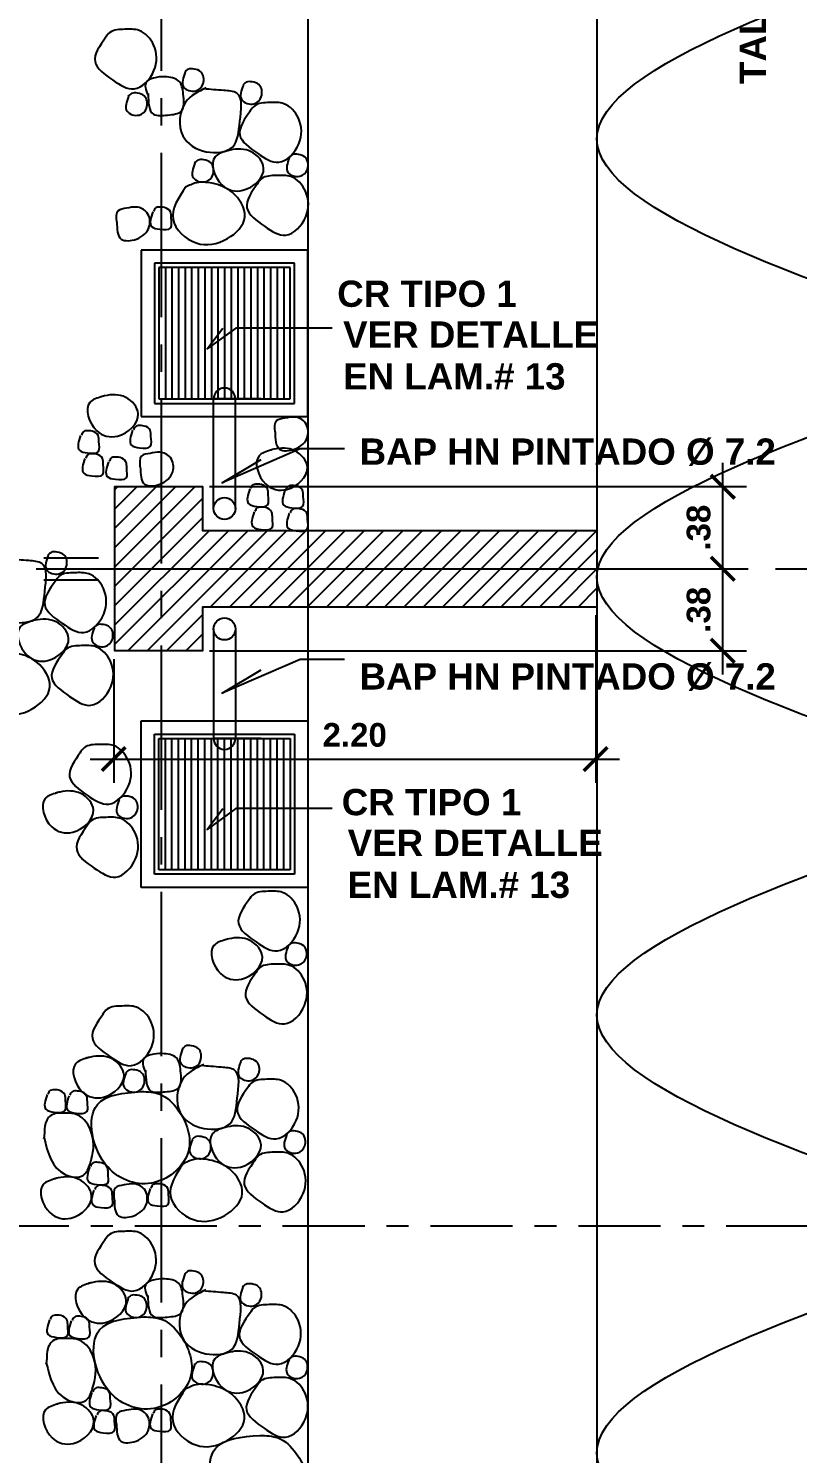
# Model space of a CAD drawing. Extents: x 504.5 to 598.6, y 648.3 to 688.4.
# Drawn here: x 538.02 to 541.53, y 661.02 to 667.53 of the extents above; entities that cross this region are included whole.
import ezdxf

# ---------------------------------------------------------------- set-up
doc = ezdxf.new("R2010")
doc.units = 0
doc.header["$MEASUREMENT"] = 0
for name, pattern in [('CENTER2', [1.125, 0.75, -0.125, 0.125, -0.125]), ('DASHDOTX2', [2, 1, -0.5, 0, -0.5]), ('HIDDEN', [0.375, 0.25, -0.125])]:
    doc.linetypes.add(name, pattern=pattern)
doc.layers.get('0').update_dxf_attribs({"linetype": 'CONTINUOUS'})
doc.layers.get('DEFPOINTS').update_dxf_attribs({"linetype": 'CONTINUOUS'})
for name, color, linetype in [('1', 6, 'CONTINUOUS'), ('2', 1, 'CONTINUOUS'), ('columnas', 4, 'CONTINUOUS'), ('EJES', 6, 'CENTER2'), ('PROYECCIONES', 6, 'HIDDEN'), ('talud', 5, 'CONTINUOUS'), ('texturas', 6, 'CONTINUOUS'), ('TUBERIA', 7, 'DASHDOTX2')]:
    doc.layers.add(name, color=color, linetype=linetype)
doc.styles.add('ALR4', font='sanssb__.ttf')
doc.dimstyles.new('1-50', dxfattribs={"dimscale": 0.6, "dimtxt": 0.18, "dimasz": 0.18, "dimexe": 0.18, "dimexo": 0.0625, "dimgap": 0.09, "dimtad": 1, "dimzin": 4, "dimdsep": 46, "dimtxsty": 'Standard', "dimblk1": 'ARCHTICK', "dimblk2": 'ARCHTICK', "dimsah": 1, "dimcen": 0.09, "dimdle": 0.18, "dimclrd": 6, "dimclre": 6, "dimclrt": 1, "dimadec": 0, "dimazin": 0, "dimtfac": 1, "dimtofl": 0, "dimtmove": 0, "dimatfit": 3, "dimldrblk": 'ARCHTICK', "dimfxl": 1, "dimtolj": 1, "dimtzin": 4, "dimarcsym": 0})

# ---------------------------------------------------------------- blocks, each defined once
blk = doc.blocks.new('_ARCHTICK')
at = {"color": 0, "linetype": 'ByBlock', "const_width": 0.15}
blk.add_lwpolyline([(-0.5, -0.5), (0.5, 0.5)], dxfattribs=at)
blk = doc.blocks.new('*D73')
at = {"color": 6, "linetype": 'ByBlock', "transparency": 16777216}
blk.add_arc((531.3727, 659.0641), 0.8835, 0, 45, dxfattribs=at)
at = {"layer": 'DEFPOINTS', "color": 0, "linetype": 'ByBlock', "transparency": 16777216}
for p in [(534.3373, 662.0287), (532.2262, 659.2927), (505.4273, 659.0641), (531.3873, 659.0787), (544.8842, 659.0641)]:
    blk.add_point(p, dxfattribs=at)
at = {"color": 6, "linetype": 'ByBlock', "transparency": 16777216, "xscale": 0.108, "yscale": 0.108, "zscale": 0.108}
for p, rotation in [((531.9975, 659.6888), 134.9999999999654), ((532.2563, 659.0641), 270.0000000000001)]:
    blk.add_blockref('_ARCHTICK', p, dxfattribs=dict(at, rotation=rotation))
at = {"color": 1, "linetype": 'ByBlock', "transparency": 16777216, "insert": (532.2905, 659.4442), "char_height": 0.108, "attachment_point": 5, "rotation": 292.5, "style": 'ALR4'}
blk.add_mtext('\\A1;45.00°', dxfattribs=at)
blk = doc.blocks.new('*D180')
at = {"color": 6, "linetype": 'ByBlock', "transparency": 16777216}
for p, q in [((540.6123, 670.8724), (540.6123, 670.1078)), ((538.4123, 670.6724), (538.4123, 670.1078)), ((538.3043, 670.2158), (540.7203, 670.2158))]:
    blk.add_line(p, q, dxfattribs=at)
at = {"layer": 'DEFPOINTS', "color": 0, "linetype": 'ByBlock', "transparency": 16777216}
for p in [(540.6123, 670.9099), (538.4123, 670.7099), (540.6123, 670.2158)]:
    blk.add_point(p, dxfattribs=at)
at = {"color": 6, "linetype": 'ByBlock', "transparency": 16777216, "xscale": 0.108, "yscale": 0.108, "zscale": 0.108, "rotation": 180}
blk.add_blockref('_ARCHTICK', (538.4123, 670.2158), dxfattribs=at)
at = {"color": 6, "linetype": 'ByBlock', "transparency": 16777216, "xscale": 0.108, "yscale": 0.108, "zscale": 0.108}
blk.add_blockref('_ARCHTICK', (540.6123, 670.2158), dxfattribs=at)
at = {"color": 1, "linetype": 'ByBlock', "transparency": 16777216, "insert": (539.5123, 670.3255), "char_height": 0.108, "attachment_point": 5, "style": 'ALR4'}
blk.add_mtext('\\A1;2.20', dxfattribs=at)
blk = doc.blocks.new('*D181')
at = {"color": 6, "linetype": 'ByBlock', "transparency": 16777216}
for p, q in [((541.1923, 670.6019), (541.1923, 671.1929)), ((538.6623, 671.0849), (541.3003, 671.0849)), ((538.8498, 670.7099), (541.3003, 670.7099))]:
    blk.add_line(p, q, dxfattribs=at)
at = {"layer": 'DEFPOINTS', "color": 0, "linetype": 'ByBlock', "transparency": 16777216}
for p in [(538.6248, 671.0849), (541.1923, 671.0849), (538.8123, 670.7099)]:
    blk.add_point(p, dxfattribs=at)
at = {"color": 6, "linetype": 'ByBlock', "transparency": 16777216, "xscale": 0.108, "yscale": 0.108, "zscale": 0.108}
for p, rotation in [((541.1923, 671.0849), 90), ((541.1923, 670.7099), 270)]:
    blk.add_blockref('_ARCHTICK', p, dxfattribs=dict(at, rotation=rotation))
at = {"color": 1, "linetype": 'ByBlock', "transparency": 16777216, "insert": (541.0825, 670.8974), "char_height": 0.108, "attachment_point": 5, "rotation": 90, "style": 'ALR4'}
blk.add_mtext('\\A1;.38', dxfattribs=at)
blk = doc.blocks.new('*D182')
at = {"color": 6, "linetype": 'ByBlock', "transparency": 16777216}
for p, q in [((541.1923, 670.9769), (541.1923, 671.5679)), ((538.8498, 671.4599), (541.3003, 671.4599))]:
    blk.add_line(p, q, dxfattribs=at)
at = {"layer": 'DEFPOINTS', "color": 0, "linetype": 'ByBlock', "transparency": 16777216}
for p in [(538.8123, 671.4599), (541.1923, 671.4599), (538.6248, 671.0849)]:
    blk.add_point(p, dxfattribs=at)
at = {"color": 6, "linetype": 'ByBlock', "transparency": 16777216, "xscale": 0.108, "yscale": 0.108, "zscale": 0.108}
for p, rotation in [((541.1923, 671.4599), 90), ((541.1923, 671.0849), 270)]:
    blk.add_blockref('_ARCHTICK', p, dxfattribs=dict(at, rotation=rotation))
at = {"color": 1, "linetype": 'ByBlock', "transparency": 16777216, "insert": (541.0825, 671.2724), "char_height": 0.108, "attachment_point": 5, "rotation": 90, "style": 'ALR4'}
blk.add_mtext('\\A1;.38', dxfattribs=at)
blk = doc.blocks.new('*D249')
at = {"color": 6, "linetype": 'ByBlock', "transparency": 16777216}
blk.add_arc((519.1311, 659.0641), 0.7852, 135, 180, dxfattribs=at)
at = {"layer": 'DEFPOINTS', "color": 0, "linetype": 'ByBlock', "transparency": 16777216}
for p in [(516.1665, 662.0287), (518.4511, 659.4567), (505.4273, 659.0641), (519.1165, 659.0787), (544.8842, 659.0641)]:
    blk.add_point(p, dxfattribs=at)
at = {"color": 6, "linetype": 'ByBlock', "transparency": 16777216, "xscale": 0.108, "yscale": 0.108, "zscale": 0.108}
for p, rotation in [((518.5759, 659.6193), 45.00000000003484), ((518.3459, 659.0641), 269.9999999999998)]:
    blk.add_blockref('_ARCHTICK', p, dxfattribs=dict(at, rotation=rotation))
at = {"color": 1, "linetype": 'ByBlock', "transparency": 16777216, "insert": (518.3042, 659.4066), "char_height": 0.108, "attachment_point": 5, "rotation": 67.5, "style": 'ALR4'}
blk.add_mtext('\\A1;45.00°', dxfattribs=at)

msp = doc.modelspace()

# ---------------------------------------------------------------- hatches: boundary and pattern name
at = {"layer": '1'}
h = msp.add_hatch(dxfattribs=at)
h.set_pattern_fill('ANSI31', color=256, scale=0.5, style=0)
h.paths.add_polyline_path([(540.6123, 665.2391), (540.6123, 664.8891), (538.8123, 664.8891), (538.8123, 664.6891), (538.4123, 664.6891), (538.4123, 665.4391), (538.8123, 665.4391), (538.8123, 665.2391)])

# ---------------------------------------------------------------- linework, layer by layer
at = {"layer": '2'}
for points in [[(532.0885, 657.1433), (539.2934, 657.1433), (539.2934, 676.5107), (536.9318, 676.5107)], [(539.4029, 666.1631), (538.9637, 666.1631), (538.8331, 666.0682), (538.9043, 666.1631)], [(539.4592, 665.6108), (539.2574, 665.6108), (538.9013, 665.4566), (539.0793, 665.5634)], [(539.4592, 664.65), (539.2574, 664.65), (538.9013, 664.4958), (539.0793, 664.6026)], [(539.4029, 663.9687), (538.9637, 663.9687), (538.8331, 663.8738), (538.9043, 663.9687)]]:
    msp.add_lwpolyline(points, dxfattribs=at)
for points in [[(538.3712, 667.4917), (538.3213, 667.3796), (538.4014, 667.2959), (538.4994, 667.255), (538.5903, 667.3386), (538.5885, 667.4561), (538.5226, 667.522), (538.4567, 667.5273), (538.389, 667.5131), (538.3676, 667.4882)], [(538.5636, 667.2336), (538.5885, 667.1392), (538.6526, 667.1357), (538.715, 667.1535), (538.7239, 667.2318), (538.7043, 667.2906), (538.6402, 667.3102), (538.5885, 667.3048), (538.5529, 667.2817), (538.5511, 667.2621), (538.5636, 667.2247)], [(538.7328, 667.3315), (538.7257, 667.2639), (538.7809, 667.2461), (538.8147, 667.2781), (538.8041, 667.3333), (538.7738, 667.3458), (538.7453, 667.344), (538.731, 667.3315)], [(538.4745, 667.2211), (538.4674, 667.1535), (538.5226, 667.1357), (538.5564, 667.1677), (538.5457, 667.2229), (538.5155, 667.2354), (538.487, 667.2336), (538.4727, 667.2211)], [(538.829, 667.2603), (538.7346, 667.1944), (538.7221, 667.0413), (538.829, 666.9683), (538.9484, 666.9897), (538.9822, 667.1072), (538.968, 667.2354), (538.9092, 667.2478), (538.8183, 667.255)], [(538.9982, 667.2728), (538.9911, 667.2051), (539.0463, 667.1873), (539.0802, 667.2194), (539.0695, 667.2745), (539.0392, 667.287), (539.0107, 667.2852), (538.9965, 667.2728)], [(539.0321, 667.157), (538.9822, 667.0449), (539.0624, 666.9612), (539.1604, 666.9203), (539.2512, 667.0039), (539.2494, 667.1214), (539.1835, 667.1873), (539.1176, 667.1927), (539.0499, 667.1784), (539.0285, 667.1535)], [(538.9252, 666.9719), (538.87, 666.9452), (538.9003, 666.817), (538.9965, 666.7921), (539.0909, 666.8936), (539.0339, 666.9683), (538.9377, 666.9755), (538.9163, 666.9701)], [(538.7773, 666.9167), (538.7702, 666.8491), (538.8254, 666.8313), (538.8593, 666.8633), (538.8486, 666.9185), (538.8183, 666.931), (538.7898, 666.9292), (538.7756, 666.9167)], [(539.2085, 666.9416), (539.2013, 666.874), (539.2566, 666.8562), (539.2904, 666.8882), (539.2797, 666.9434), (539.2494, 666.9559), (539.2209, 666.9541), (539.2067, 666.9416)], [(539.0642, 666.8241), (539.0143, 666.712), (539.0944, 666.6283), (539.1924, 666.5874), (539.2833, 666.671), (539.2815, 666.7885), (539.2156, 666.8544), (539.1497, 666.8597), (539.082, 666.8455), (539.0606, 666.8206)], [(538.7364, 666.8081), (538.6776, 666.6586), (538.7827, 666.5517), (538.9252, 666.5713), (539.0054, 666.671), (538.9466, 666.7832), (538.8557, 666.8241), (538.7756, 666.8241), (538.7292, 666.8028)], [(538.421, 666.6479), (538.4406, 666.5696), (538.5101, 666.5696), (538.5689, 666.6265), (538.5582, 666.6906), (538.5101, 666.7155), (538.4656, 666.7102), (538.4264, 666.6977), (538.4193, 666.6479)], [(538.5849, 666.6942), (538.5796, 666.6265), (538.617, 666.6141), (538.6669, 666.6212), (538.6687, 666.6657), (538.6651, 666.6942), (538.6384, 666.7138), (538.6241, 666.7155), (538.5992, 666.712), (538.5885, 666.696)], [(538.3526, 665.8499), (538.2974, 665.8232), (538.3277, 665.695), (538.4239, 665.6701), (538.5183, 665.7716), (538.4613, 665.8464), (538.3651, 665.8535), (538.3437, 665.8481)], [(539.1432, 665.689), (539.1628, 665.6106), (539.2323, 665.6106), (539.2911, 665.6676), (539.2804, 665.7317), (539.2323, 665.7566), (539.1878, 665.7513), (539.1486, 665.7388), (539.1414, 665.689)], [(538.2553, 665.6728), (538.25, 665.6051), (538.2874, 665.5927), (538.3373, 665.5998), (538.339, 665.6443), (538.3355, 665.6728), (538.3088, 665.6924), (538.2945, 665.6942), (538.2696, 665.6906), (538.2589, 665.6746)], [(538.4927, 665.6962), (538.4873, 665.6285), (538.5248, 665.6161), (538.5746, 665.6232), (538.5764, 665.6677), (538.5729, 665.6962), (538.5461, 665.7158), (538.5319, 665.7175), (538.5069, 665.714), (538.4963, 665.698)], [(539.125, 665.606), (539.0697, 665.5793), (539.1, 665.4511), (539.1962, 665.4262), (539.2906, 665.5277), (539.2336, 665.6025), (539.1374, 665.6096), (539.1161, 665.6042)], [(538.2749, 665.5677), (538.2696, 665.5001), (538.307, 665.4876), (538.3569, 665.4948), (538.3586, 665.5393), (538.3551, 665.5677), (538.3283, 665.5873), (538.3141, 665.5891), (538.2892, 665.5856), (538.2785, 665.5695)], [(538.3824, 665.5525), (538.377, 665.4849), (538.4144, 665.4724), (538.4643, 665.4795), (538.4661, 665.524), (538.4625, 665.5525), (538.4358, 665.5721), (538.4216, 665.5739), (538.3966, 665.5703), (538.3859, 665.5543)], [(538.528, 665.5286), (538.5476, 665.4503), (538.6171, 665.4503), (538.6759, 665.5072), (538.6652, 665.5713), (538.6171, 665.5962), (538.5726, 665.5909), (538.5334, 665.5784), (538.5262, 665.5286)], [(539.0276, 665.4289), (539.0223, 665.3612), (539.0597, 665.3488), (539.1096, 665.3559), (539.1114, 665.4004), (539.1078, 665.4289), (539.0811, 665.4485), (539.0668, 665.4502), (539.0419, 665.4467), (539.0312, 665.4307)], [(539.1881, 665.4222), (539.1828, 665.3545), (539.2202, 665.3421), (539.2701, 665.3492), (539.2719, 665.3937), (539.2683, 665.4222), (539.2416, 665.4418), (539.2273, 665.4436), (539.2024, 665.44), (539.1917, 665.424)], [(539.0472, 665.3238), (539.0419, 665.2562), (539.0793, 665.2437), (539.1292, 665.2509), (539.131, 665.2954), (539.1274, 665.3238), (539.1007, 665.3434), (539.0864, 665.3452), (539.0615, 665.3416), (539.0508, 665.3256)], [(539.2077, 665.3172), (539.2024, 665.2495), (539.2398, 665.237), (539.2897, 665.2442), (539.2914, 665.2887), (539.2879, 665.3172), (539.2612, 665.3367), (539.2469, 665.3385), (539.222, 665.335), (539.2113, 665.3189)], [(537.9388, 665.1133), (537.8444, 665.0475), (537.8319, 664.8944), (537.9388, 664.8214), (538.0581, 664.8427), (538.092, 664.9602), (538.0777, 665.0884), (538.0189, 665.1009), (537.9281, 665.108)], [(538.108, 665.1258), (538.1009, 665.0581), (538.1561, 665.0403), (538.19, 665.0724), (538.1793, 665.1276), (538.149, 665.14), (538.1205, 665.1383), (538.1062, 665.1258)], [(538.1419, 665.0101), (538.092, 664.8979), (538.1721, 664.8142), (538.2701, 664.7733), (538.361, 664.857), (538.3592, 664.9745), (538.2933, 665.0403), (538.2274, 665.0457), (538.1597, 665.0314), (538.1383, 665.0065)], [(538.035, 664.8249), (537.9797, 664.7982), (538.01, 664.67), (538.1062, 664.6451), (538.2007, 664.7466), (538.1436, 664.8214), (538.0474, 664.8285), (538.0261, 664.8231)], [(538.3182, 664.7947), (538.3111, 664.727), (538.3663, 664.7092), (538.4002, 664.7413), (538.3895, 664.7964), (538.3592, 664.8089), (538.3307, 664.8071), (538.3164, 664.7947)], [(538.1739, 664.6772), (538.124, 664.565), (538.2042, 664.4813), (538.3022, 664.4404), (538.3931, 664.5241), (538.3913, 664.6416), (538.3254, 664.7074), (538.2594, 664.7128), (538.1917, 664.6985), (538.1704, 664.6736)], [(537.8461, 664.6611), (537.7873, 664.5116), (537.8925, 664.4048), (538.035, 664.4244), (538.1151, 664.5241), (538.0564, 664.6362), (537.9655, 664.6772), (537.8853, 664.6772), (537.839, 664.6558)], [(538.2552, 664.226), (538.2054, 664.1138), (538.2855, 664.0302), (538.3835, 663.9892), (538.4744, 664.0729), (538.4726, 664.1904), (538.4067, 664.2562), (538.3407, 664.2616), (538.273, 664.2473), (538.2517, 664.2224)], [(538.1483, 664.0408), (538.0931, 664.0141), (538.1234, 663.8859), (538.2196, 663.861), (538.314, 663.9625), (538.257, 664.0373), (538.1608, 664.0444), (538.1394, 664.0391)], [(538.4316, 664.0106), (538.4245, 663.9429), (538.4797, 663.9251), (538.5135, 663.9572), (538.5029, 664.0123), (538.4726, 664.0248), (538.4441, 664.023), (538.4298, 664.0106)], [(538.2873, 663.8931), (538.2374, 663.7809), (538.3176, 663.6972), (538.4156, 663.6563), (538.5064, 663.74), (538.5046, 663.8575), (538.4387, 663.9233), (538.3728, 663.9287), (538.3051, 663.9144), (538.2837, 663.8895)], [(539.0261, 663.5556), (538.9762, 663.4434), (539.0564, 663.3598), (539.1544, 663.3188), (539.2452, 663.4025), (539.2434, 663.52), (539.1775, 663.5859), (539.1116, 663.5912), (539.0439, 663.577), (539.0225, 663.552)], [(538.9192, 663.3705), (538.864, 663.3437), (538.8943, 663.2156), (538.9905, 663.1906), (539.0849, 663.2921), (539.0279, 663.3669), (538.9317, 663.374), (538.9103, 663.3687)], [(539.2025, 663.3402), (539.1953, 663.2725), (539.2506, 663.2547), (539.2844, 663.2868), (539.2737, 663.342), (539.2434, 663.3544), (539.2149, 663.3526), (539.2007, 663.3402)], [(539.0582, 663.2227), (539.0083, 663.1105), (539.0885, 663.0269), (539.1864, 662.9859), (539.2773, 663.0696), (539.2755, 663.1871), (539.2096, 663.253), (539.1437, 663.2583), (539.076, 663.2441), (539.0546, 663.2191)], [(538.3593, 663.0317), (538.3094, 662.9196), (538.3896, 662.8359), (538.4876, 662.795), (538.5784, 662.8786), (538.5766, 662.9961), (538.5107, 663.062), (538.4448, 663.0673), (538.3771, 663.0531), (538.3557, 663.0282)], [(538.7209, 662.8715), (538.7138, 662.8039), (538.769, 662.7861), (538.8029, 662.8181), (538.7922, 662.8733), (538.7619, 662.8858), (538.7334, 662.884), (538.7191, 662.8715)], [(538.288, 662.8306), (538.2328, 662.8039), (538.2631, 662.6757), (538.3593, 662.6508), (538.4537, 662.7522), (538.3967, 662.827), (538.3005, 662.8341), (538.2791, 662.8288)], [(538.5517, 662.7736), (538.5766, 662.6792), (538.6408, 662.6757), (538.7031, 662.6935), (538.712, 662.7718), (538.6924, 662.8306), (538.6283, 662.8501), (538.5766, 662.8448), (538.541, 662.8217), (538.5392, 662.8021), (538.5517, 662.7647)], [(538.9864, 662.8128), (538.9792, 662.7451), (539.0345, 662.7273), (539.0683, 662.7594), (539.0576, 662.8145), (539.0273, 662.827), (538.9988, 662.8252), (538.9846, 662.8128)], [(538.4626, 662.7611), (538.4555, 662.6935), (538.5107, 662.6757), (538.5446, 662.7077), (538.5339, 662.7629), (538.5036, 662.7754), (538.4751, 662.7736), (538.4608, 662.7611)], [(538.8171, 662.8003), (538.7227, 662.7344), (538.7102, 662.5813), (538.8171, 662.5083), (538.9365, 662.5297), (538.9703, 662.6472), (538.9561, 662.7754), (538.8973, 662.7878), (538.8064, 662.795)], [(538.1028, 662.6632), (538.0974, 662.5956), (538.1348, 662.5831), (538.1847, 662.5902), (538.1865, 662.6347), (538.1829, 662.6632), (538.1562, 662.6828), (538.1419, 662.6846), (538.117, 662.681), (538.1063, 662.665)], [(538.2025, 662.6579), (538.1972, 662.5902), (538.2346, 662.5778), (538.2845, 662.5849), (538.2862, 662.6294), (538.2827, 662.6579), (538.256, 662.6775), (538.2417, 662.6792), (538.2168, 662.6757), (538.2061, 662.6597)], [(538.5336, 662.6767), (538.3318, 662.6174), (538.3793, 662.3327), (538.593, 662.2615), (538.7473, 662.4039), (538.6998, 662.5936), (538.6167, 662.6648), (538.5336, 662.6767)], [(539.0202, 662.697), (538.9703, 662.5849), (539.0505, 662.5012), (539.1485, 662.4603), (539.2393, 662.5439), (539.2376, 662.6614), (539.1716, 662.7273), (539.1057, 662.7326), (539.038, 662.7184), (539.0167, 662.6935)], [(538.0885, 662.4674), (538.1847, 662.2983), (538.2684, 662.2947), (538.2987, 662.3463), (538.3058, 662.487), (538.2399, 662.5706), (538.1847, 662.5778), (538.1188, 662.5671), (538.0921, 662.5172), (538.0903, 662.4834), (538.0867, 662.4603)], [(538.9133, 662.5119), (538.8581, 662.4852), (538.8884, 662.357), (538.9846, 662.3321), (539.079, 662.4336), (539.022, 662.5083), (538.9258, 662.5155), (538.9044, 662.5101)], [(539.1966, 662.4816), (539.1895, 662.414), (539.2447, 662.3962), (539.2785, 662.4282), (539.2678, 662.4834), (539.2376, 662.4959), (539.2091, 662.4941), (539.1948, 662.4816)], [(538.7655, 662.4567), (538.7583, 662.3891), (538.8136, 662.3712), (538.8474, 662.4033), (538.8367, 662.4585), (538.8064, 662.4709), (538.7779, 662.4692), (538.7637, 662.4567)], [(538.2969, 662.3321), (538.2916, 662.2644), (538.329, 662.252), (538.3789, 662.2591), (538.3807, 662.3036), (538.3771, 662.3321), (538.3504, 662.3517), (538.3361, 662.3534), (538.3112, 662.3499), (538.3005, 662.3339)], [(538.7245, 662.3481), (538.6657, 662.1986), (538.7708, 662.0917), (538.9133, 662.1113), (538.9935, 662.211), (538.9347, 662.3232), (538.8438, 662.3641), (538.7637, 662.3641), (538.7174, 662.3428)], [(539.0523, 662.3641), (539.0024, 662.252), (539.0826, 662.1683), (539.1805, 662.1273), (539.2714, 662.211), (539.2696, 662.3285), (539.2037, 662.3944), (539.1378, 662.3997), (539.0701, 662.3855), (539.0487, 662.3606)], [(538.1402, 662.2787), (538.0849, 662.252), (538.1152, 662.1238), (538.2114, 662.0989), (538.3058, 662.2003), (538.2488, 662.2751), (538.1526, 662.2822), (538.1313, 662.2769)], [(538.3165, 662.227), (538.3112, 662.1594), (538.3486, 662.1469), (538.3985, 662.1541), (538.4003, 662.1986), (538.3967, 662.227), (538.37, 662.2466), (538.3557, 662.2484), (538.3308, 662.2448), (538.3201, 662.2288)], [(538.4092, 662.1879), (538.4288, 662.1095), (538.4982, 662.1095), (538.557, 662.1665), (538.5463, 662.2306), (538.4982, 662.2555), (538.4537, 662.2502), (538.4145, 662.2377), (538.4074, 662.1879)], [(538.5731, 662.2342), (538.5677, 662.1665), (538.6051, 662.1541), (538.655, 662.1612), (538.6568, 662.2057), (538.6532, 662.2342), (538.6265, 662.2538), (538.6123, 662.2555), (538.5873, 662.252), (538.5766, 662.2359)], [(538.3695, 662.0028), (538.3196, 661.8907), (538.3998, 661.807), (538.4977, 661.7661), (538.5886, 661.8497), (538.5868, 661.9672), (538.5209, 662.0331), (538.455, 662.0384), (538.3873, 662.0242), (538.3659, 661.9993)], [(538.7311, 661.8426), (538.724, 661.775), (538.7792, 661.7572), (538.8131, 661.7892), (538.8024, 661.8444), (538.7721, 661.8569), (538.7436, 661.8551), (538.7293, 661.8426)], [(538.2982, 661.8017), (538.243, 661.775), (538.2733, 661.6468), (538.3695, 661.6219), (538.4639, 661.7233), (538.4069, 661.7981), (538.3107, 661.8052), (538.2893, 661.7999)], [(538.5619, 661.7447), (538.5868, 661.6503), (538.6509, 661.6468), (538.7133, 661.6646), (538.7222, 661.7429), (538.7026, 661.8017), (538.6385, 661.8212), (538.5868, 661.8159), (538.5512, 661.7928), (538.5494, 661.7732), (538.5619, 661.7358)], [(538.8273, 661.7714), (538.7329, 661.7055), (538.7204, 661.5524), (538.8273, 661.4794), (538.9467, 661.5008), (538.9805, 661.6183), (538.9663, 661.7465), (538.9075, 661.7589), (538.8166, 661.7661)], [(538.9966, 661.7839), (538.9894, 661.7162), (539.0447, 661.6984), (539.0785, 661.7305), (539.0678, 661.7856), (539.0375, 661.7981), (539.009, 661.7963), (538.9948, 661.7839)], [(538.4728, 661.7322), (538.4657, 661.6646), (538.5209, 661.6468), (538.5547, 661.6788), (538.5441, 661.734), (538.5138, 661.7465), (538.4853, 661.7447), (538.471, 661.7322)], [(539.0304, 661.6681), (538.9805, 661.556), (539.0607, 661.4723), (539.1587, 661.4314), (539.2495, 661.515), (539.2477, 661.6325), (539.1818, 661.6984), (539.1159, 661.7037), (539.0482, 661.6895), (539.0268, 661.6646)], [(538.1129, 661.6343), (538.1076, 661.5667), (538.145, 661.5542), (538.1949, 661.5613), (538.1967, 661.6058), (538.1931, 661.6343), (538.1664, 661.6539), (538.1521, 661.6557), (538.1272, 661.6521), (538.1165, 661.6361)], [(538.2127, 661.629), (538.2074, 661.5613), (538.2448, 661.5489), (538.2947, 661.556), (538.2964, 661.6005), (538.2929, 661.629), (538.2661, 661.6486), (538.2519, 661.6503), (538.227, 661.6468), (538.2163, 661.6308)], [(538.5438, 661.6478), (538.342, 661.5885), (538.3895, 661.3038), (538.6032, 661.2326), (538.7575, 661.375), (538.71, 661.5647), (538.6269, 661.6359), (538.5438, 661.6478)], [(538.0987, 661.4385), (538.1949, 661.2694), (538.2786, 661.2658), (538.3089, 661.3174), (538.316, 661.4581), (538.2501, 661.5417), (538.1949, 661.5489), (538.129, 661.5382), (538.1023, 661.4883), (538.1005, 661.4545), (538.0969, 661.4314)], [(538.7757, 661.4278), (538.7685, 661.3602), (538.8238, 661.3423), (538.8576, 661.3744), (538.8469, 661.4296), (538.8166, 661.442), (538.7881, 661.4403), (538.7739, 661.4278)], [(538.9235, 661.483), (538.8683, 661.4563), (538.8986, 661.3281), (538.9948, 661.3032), (539.0892, 661.4047), (539.0322, 661.4794), (538.936, 661.4866), (538.9146, 661.4812)], [(539.2068, 661.4527), (539.1996, 661.3851), (539.2549, 661.3673), (539.2887, 661.3993), (539.278, 661.4545), (539.2477, 661.467), (539.2192, 661.4652), (539.205, 661.4527)], [(539.0625, 661.3352), (539.0126, 661.2231), (539.0928, 661.1394), (539.1907, 661.0984), (539.2816, 661.1821), (539.2798, 661.2996), (539.2139, 661.3655), (539.148, 661.3708), (539.0803, 661.3566), (539.0589, 661.3317)], [(538.3071, 661.3032), (538.3018, 661.2355), (538.3392, 661.2231), (538.3891, 661.2302), (538.3909, 661.2747), (538.3873, 661.3032), (538.3606, 661.3228), (538.3463, 661.3245), (538.3214, 661.321), (538.3107, 661.305)], [(538.7347, 661.3192), (538.6759, 661.1697), (538.781, 661.0628), (538.9235, 661.0824), (539.0037, 661.1821), (538.9449, 661.2943), (538.854, 661.3352), (538.7739, 661.3352), (538.7276, 661.3139)], [(538.1504, 661.2498), (538.0951, 661.2231), (538.1254, 661.0949), (538.2216, 661.07), (538.316, 661.1714), (538.259, 661.2462), (538.1628, 661.2533), (538.1414, 661.248)], [(538.3267, 661.1981), (538.3214, 661.1305), (538.3588, 661.118), (538.4087, 661.1252), (538.4104, 661.1697), (538.4069, 661.1981), (538.3802, 661.2177), (538.3659, 661.2195), (538.341, 661.2159), (538.3303, 661.1999)], [(538.4194, 661.159), (538.439, 661.0806), (538.5084, 661.0806), (538.5672, 661.1376), (538.5565, 661.2017), (538.5084, 661.2266), (538.4639, 661.2213), (538.4247, 661.2088), (538.4176, 661.159)], [(538.5833, 661.2053), (538.5779, 661.1376), (538.6153, 661.1252), (538.6652, 661.1323), (538.667, 661.1768), (538.6634, 661.2053), (538.6367, 661.2249), (538.6224, 661.2266), (538.5975, 661.2231), (538.5868, 661.207)], [(539.0734, 661.1068), (538.8716, 661.0475), (538.9191, 660.7628), (539.1328, 660.6916), (539.2871, 660.8339), (539.2396, 661.0237), (539.1565, 661.0949), (539.0734, 661.1068)]]:
    msp.add_spline(points, degree=3, dxfattribs=at)
at = {"layer": 'columnas'}
msp.add_lwpolyline([(540.6123, 665.2391), (540.6123, 664.8891), (538.8123, 664.8891), (538.8123, 664.6891), (538.4123, 664.6891), (538.4123, 665.4391), (538.8123, 665.4391), (538.8123, 665.2391), (540.6123, 665.2391)], dxfattribs=at)
at = {"layer": 'EJES'}
for p, q in [((538.6248, 649.3383), (538.6248, 683.009)), ((505.4273, 665.0641), (544.8842, 665.0641))]:
    msp.add_line(p, q, dxfattribs=at)
at = {"layer": 'EJES', "ltscale": 0.5}
msp.add_line((505.4273, 662.0641), (544.8842, 662.0641), dxfattribs=at)
at = {"layer": 'PROYECCIONES'}
for p, q in [((534.3373, 665.1141), (538.4123, 665.1141)), ((534.3373, 665.0141), (538.4123, 665.0141))]:
    msp.add_line(p, q, dxfattribs=at)
at = {"layer": 'talud'}
msp.add_line((540.6123, 679.1599), (540.6123, 656.0266), dxfattribs=at)
at = {"layer": 'texturas'}
for points in [[(542.6123, 666.0266), (540.6123, 667.0266), (542.6123, 668.0266)], [(542.6123, 664.0266), (540.6123, 665.0266), (542.6123, 666.0266)], [(542.6123, 662.0266), (540.6123, 663.0266), (542.6123, 664.0266)], [(542.6123, 660.0266), (540.6123, 661.0266), (542.6123, 662.0266)]]:
    msp.add_spline(points, degree=3, dxfattribs=at)
at = {"layer": 'TUBERIA', "color": 1}
for p, q in [((538.6423, 666.4391), (538.6423, 665.8391)), ((538.6723, 666.4391), (538.6723, 665.8391)), ((538.7023, 666.4391), (538.7023, 665.8391)), ((538.7323, 666.4391), (538.7323, 665.8391)), ((538.7623, 666.4391), (538.7623, 665.8391)), ((538.7923, 666.4391), (538.7923, 665.8391)), ((538.8223, 666.4391), (538.8223, 665.8391)), ((538.8523, 666.4391), (538.8523, 665.8391)), ((538.8823, 666.4391), (538.8823, 665.8391)), ((538.9123, 666.4391), (538.9123, 665.8391)), ((538.9423, 666.4391), (538.9423, 665.8391)), ((538.9723, 666.4391), (538.9723, 665.8391)), ((539.0023, 666.4391), (539.0023, 665.8391)), ((539.0323, 666.4391), (539.0323, 665.8391)), ((539.0623, 666.4391), (539.0623, 665.8391)), ((539.0923, 666.4391), (539.0923, 665.8391)), ((539.1223, 666.4391), (539.1223, 665.8391)), ((539.1523, 666.4391), (539.1523, 665.8391)), ((539.1823, 666.4391), (539.1823, 665.8391)), ((538.8623, 665.3391), (538.8623, 665.8391)), ((539.08, 665.8391), (538.8623, 665.8391)), ((538.9623, 665.3391), (538.9623, 665.8391)), ((538.8623, 664.7891), (538.8623, 664.2891)), ((538.9623, 664.7891), (538.9623, 664.2891)), ((538.6423, 663.6891), (538.6423, 664.2891)), ((538.6723, 663.6891), (538.6723, 664.2891)), ((538.7023, 663.6891), (538.7023, 664.2891)), ((538.7323, 663.6891), (538.7323, 664.2891)), ((538.7623, 663.6891), (538.7623, 664.2891)), ((538.7923, 663.6891), (538.7923, 664.2891)), ((538.8223, 663.6891), (538.8223, 664.2891)), ((538.8523, 663.6891), (538.8523, 664.2891)), ((539.08, 664.2891), (538.8623, 664.2891)), ((538.8823, 663.6891), (538.8823, 664.2891)), ((538.9123, 663.6891), (538.9123, 664.2891)), ((538.9423, 663.6891), (538.9423, 664.2891)), ((538.9723, 663.6891), (538.9723, 664.2891)), ((539.0023, 663.6891), (539.0023, 664.2891)), ((539.0323, 663.6891), (539.0323, 664.2891)), ((539.0623, 663.6891), (539.0623, 664.2891)), ((539.0923, 663.6891), (539.0923, 664.2891)), ((539.1223, 663.6891), (539.1223, 664.2891)), ((539.1523, 663.6891), (539.1523, 664.2891)), ((539.1823, 663.6891), (539.1823, 664.2891))]:
    msp.add_line(p, q, dxfattribs=at)
for points in [[(538.5323, 665.7591), (539.2923, 665.7591), (539.2923, 666.5191), (538.5323, 666.5191)], [(538.5923, 665.8191), (539.2323, 665.8191), (539.2323, 666.4591), (538.5923, 666.4591)], [(538.6123, 665.8391), (539.2123, 665.8391), (539.2123, 666.4391), (538.6123, 666.4391)], [(538.5323, 664.3691), (539.2923, 664.3691), (539.2923, 663.6091), (538.5323, 663.6091)], [(538.5923, 664.3091), (539.2323, 664.3091), (539.2323, 663.6691), (538.5923, 663.6691)], [(538.6123, 664.2891), (539.2123, 664.2891), (539.2123, 663.6891), (538.6123, 663.6891)]]:
    msp.add_lwpolyline(points, close=True, dxfattribs=at)
at = {"layer": 'TUBERIA', "color": 1, "linetype": 'Continuous'}
for centre in [(538.9123, 665.3391), (538.9123, 664.7891)]:
    msp.add_circle(centre, 0.05, dxfattribs=at)
for centre, start, end in [((538.9123, 665.8391), 0, 180), ((538.9123, 664.2891), 180, 0)]:
    msp.add_arc(centre, 0.05, start, end, dxfattribs=at)

# ---------------------------------------------------------------- texts
at = {"layer": '2', "style": 'ALR4'}
msp.add_text('TALUD ENZACATADO', height=0.12, rotation=90, dxfattribs=at).set_placement((541.3842, 667.2774))
for s, p in [('CR TIPO 1', (539.4266, 666.2599)), ('VER DETALLE', (539.4536, 666.0737)), ('EN LAM.# 13', (539.4536, 665.8826)), ('BAP HN PINTADO %%C 7.2', (539.5287, 665.5388)), ('BAP HN PINTADO %%C 7.2', (539.5287, 664.5124)), ('CR TIPO 1', (539.4473, 663.9383)), ('VER DETALLE', (539.4743, 663.7522)), ('EN LAM.# 13', (539.4743, 663.5611))]:
    msp.add_text(s, height=0.12, dxfattribs=at).set_placement(p)

# ---------------------------------------------------------------- dimensions: what is measured, and where the dimension line sits
at = {"layer": '2'}
for base, p1, p2, override, picture, middle in [((541.1864858459, 665.4390694547), (538.6189177567, 665.0640694547), (538.8065105021, 665.4390694547), {"dimtxsty": 'ALR4', "dimse1": 1, "dimtmove": 1}, '*D182', (541.0767080681, 665.2515694547)), ((541.1864858459, 665.0640694547), (538.8065105021, 664.6890694547), (538.6189177567, 665.0640694547), {"dimtxsty": 'ALR4'}, '*D181', (541.0767080681, 664.8765694547))]:
    dim = msp.add_linear_dim(base=base, p1=p1, p2=p2, angle=90, dimstyle='1-50', override=override, dxfattribs=at)
    dim.commit()
    dim.dimension.update_dxf_attribs({"geometry": picture, "text_midpoint": middle, "insert": (-0.0058376889, -6.0208152802)})
dim = msp.add_linear_dim(base=(540.6065, 664.195), p1=(538.4065, 664.6891), p2=(540.6065, 664.8891), dimstyle='1-50', override={"dimtxsty": 'ALR4'}, dxfattribs=at)
dim.commit()
dim.dimension.update_dxf_attribs({"geometry": '*D180', "text_midpoint": (539.5065, 664.3047), "insert": (-0.0058, -6.0208)})
for base, line1, line2, picture, middle in [((532.2262, 659.2927), ((505.4273, 659.0641), (544.8842, 659.0641)), ((534.3373, 662.0287), (531.3873, 659.0787)), '*D73', (532.2905, 659.4442)), ((518.4511, 659.4567), ((516.1665, 662.0287), (519.1165, 659.0787)), ((505.4273, 659.0641), (544.8842, 659.0641)), '*D249', (518.3042, 659.4066))]:
    dim = msp.add_angular_dim_2l(base=base, line1=line1, line2=line2, dimstyle='1-50', override={"dimtxsty": 'ALR4', "dimadec": 2, "dimazin": 1}, dxfattribs=at)
    dim.commit()
    dim.dimension.update_dxf_attribs({"geometry": picture, "text_midpoint": middle})

doc.saveas('drawing.dxf')
